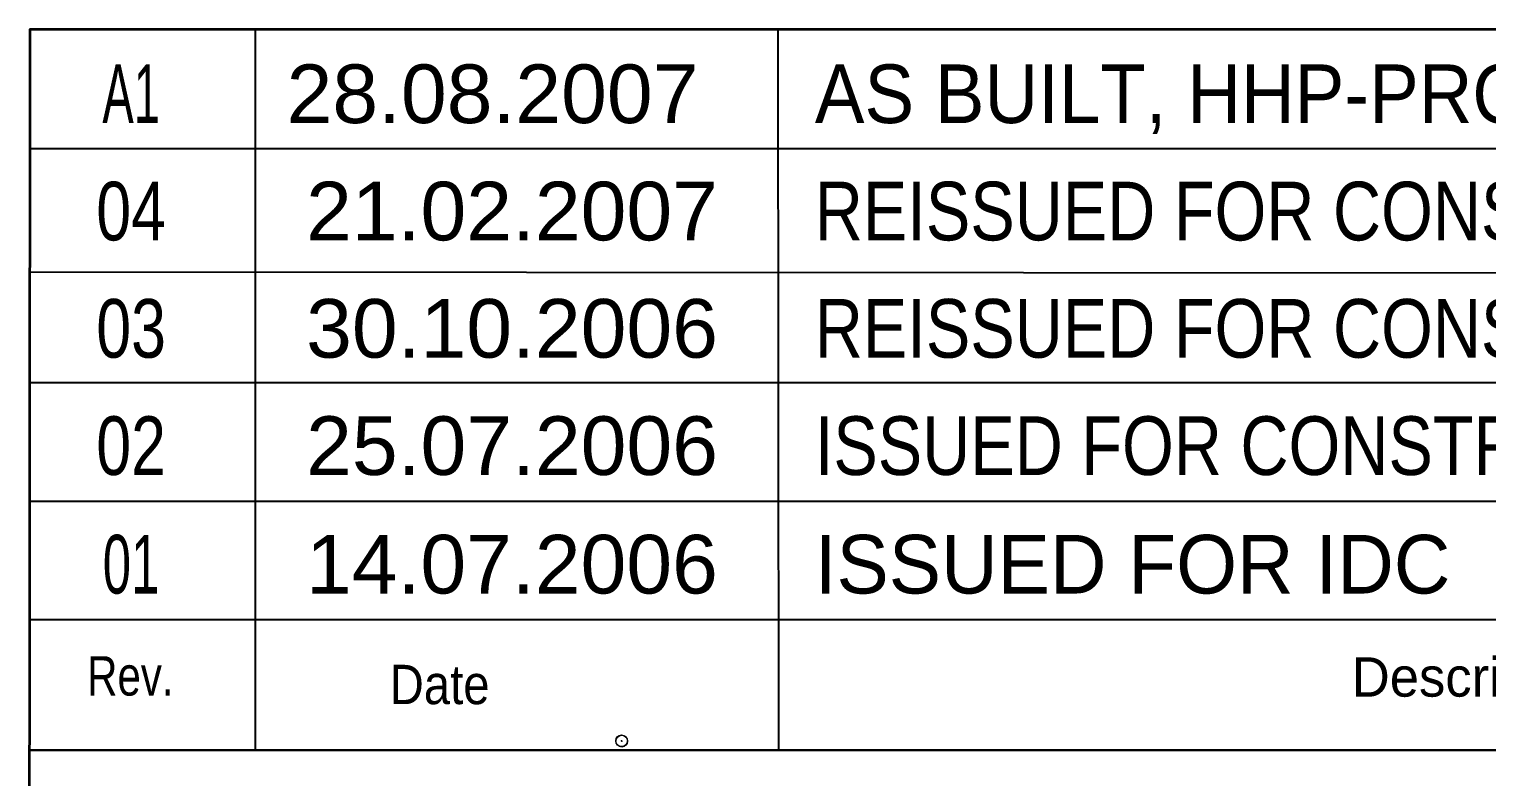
# Model space of a CAD drawing. Header units: millimetres. Extents: x 0 to 841, y 0 to 594.
# Drawn here: x 648.8 to 723.4, y 119.1 to 157.4 of the extents above; entities that cross this region are included whole.
import ezdxf
from ezdxf.enums import TextEntityAlignment as Align

# ---------------------------------------------------------------- set-up
doc = ezdxf.new("R2010")
doc.units = ezdxf.units.MM
doc.header["$LTSCALE"] = 1.2
doc.header["$PDMODE"] = 32
doc.header["$PDSIZE"] = 0.6
doc.layers.add('1', color=7, linetype='Continuous', lineweight=13)
doc.layers.add('2', color=7, linetype='Continuous')

msp = doc.modelspace()

# ---------------------------------------------------------------- linework, layer by layer
at = {"layer": '1', "lineweight": 25}
for p, q in [((660.347, 157.367), (660.347, 120.464)), ((687.106, 157.363), (687.143, 120.469)), ((648.825, 151.274), (829.269, 151.274)), ((648.827, 144.949), (829.268, 144.852)), ((648.828, 139.29), (829.27, 139.285)), ((648.817, 133.231), (829.275, 133.231)), ((648.813, 127.167), (829.263, 127.167))]:
    msp.add_line(p, q, dxfattribs=at)
at = {"layer": '1', "lineweight": 35}
msp.add_line((829.257, 120.491), (648.808, 120.475), dxfattribs=at)
msp.add_lwpolyline([(648.784, 84.124), (648.838, 157.37), (829.263, 157.37)], dxfattribs=at)
at = {"layer": '1'}
for p in [(679.113, 120.967), (679.122, 120.947)]:
    msp.add_point(p, dxfattribs=at)

# ---------------------------------------------------------------- texts
for s, width, p in [('Rev.', 0.8, (651.75, 123.28)), ('Date', 0.9, (667.239, 122.84))]:
    msp.add_text(s, height=2.013, dxfattribs=dict(at, width=width)).set_placement(p)
msp.add_text('Description', height=2.013, dxfattribs=at).set_placement((716.495, 123.224))
at = {"layer": '2'}
for s, width, p in [('A1', 0.6, (654.004, 152.565)), ('28.08.2007', 1.05, (672.504, 152.565)), ('04', 0.8, (654.004, 146.565)), ('21.02.2007', 1.05, (673.504, 146.565)), ('03', 0.8, (654.004, 140.565)), ('30.10.2006', 1.05, (673.505, 140.565)), ('02', 0.8, (654.004, 134.565)), ('25.07.2006', 1.05, (673.505, 134.565)), ('01', 0.65, (654, 128.5)), ('14.07.2006', 1.05, (673.5, 128.5))]:
    msp.add_text(s, height=3, dxfattribs=dict(at, width=width)).set_placement(p, align=Align.CENTER)
for s, width, p in [('AS BUILT, HHP-PROJECT', 0.95, (689.005, 152.565)), ('REISSUED FOR CONSTRUCTION', 0.85, (689.005, 146.565)), ('REISSUED FOR CONSTRUCTION', 0.85, (689.005, 140.565)), ('ISSUED FOR CONSTRUCTION', 0.85, (689.005, 134.565))]:
    msp.add_text(s, height=3, dxfattribs=dict(at, width=width)).set_placement(p)
msp.add_text('ISSUED FOR IDC ', height=3, dxfattribs=at).set_placement((689, 128.5))

doc.saveas('drawing.dxf')
